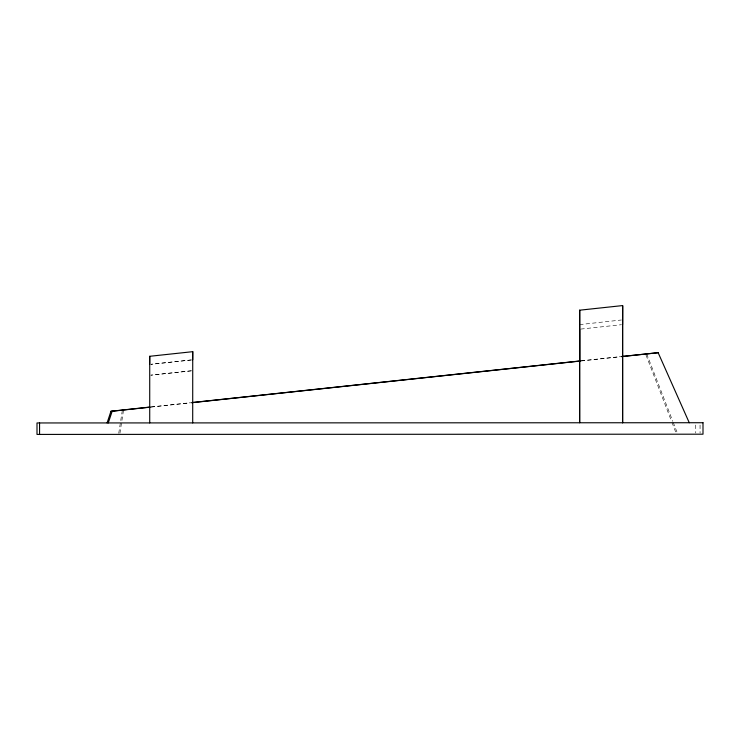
<?xml version="1.0" encoding="UTF-8"?>
<svg xmlns="http://www.w3.org/2000/svg" width="740" height="740" viewBox="0 0 740 740"><rect width="100%" height="100%" fill="white"/><g stroke="black" fill="none" stroke-linecap="round" stroke-linejoin="round"><path stroke-width="0.56" stroke-dasharray="3.7 2.78" d="M119.917 433.289L123.358 411.125M118.742 433.289L122.22 411.125M579.549 324.62L621.406 319.995M191.577 370.796L150.821 375.171L192.678 370.685M580.697 329.087L621.452 324.703M151.08 406.945L190.273 402.736M581.085 360.833L620.342 356.634M151.062 407.065L190.328 402.865M581.14 360.963L620.324 356.754M646.714 353.924L672.817 421.356M673.234 422.429L677.377 433.131M645.992 354.996L671.568 421.356M671.976 422.429L676.101 433.131M700.059 425.019L700.068 433.048M695.73 425.019L695.739 433.048M191.549 359.927L150.821 364.311L191.549 359.945"/><path stroke-width="1.11" d="M149.693 364.432L149.721 356.292L192.733 351.676M192.678 359.825L192.733 351.667L192.705 422.901M107.097 422.929L110.963 411.246L150.044 407.055M108.271 422.929L112.166 411.246L150.1 407.176M192.381 402.514L580.188 360.935M621.489 356.504L658.147 352.703L689.255 422.734M191.475 402.736L580.169 361.065M621.471 356.634L658.147 352.703M622.553 324.582L622.608 305.583L622.654 422.753M579.624 361.888L579.624 310.199L579.66 422.771L579.596 310.199L622.608 305.583L622.581 422.753M645.585 353.924L646.714 353.924M149.721 356.292L149.721 422.919M122.396 410.025L123.525 410.025M110.963 411.246L112.166 411.246M39.562 422.956L39.562 434.417M579.596 329.207L579.596 361.555M703 422.725L37 422.956L37 434.417L703 434.195L703 422.725"/></g></svg>
